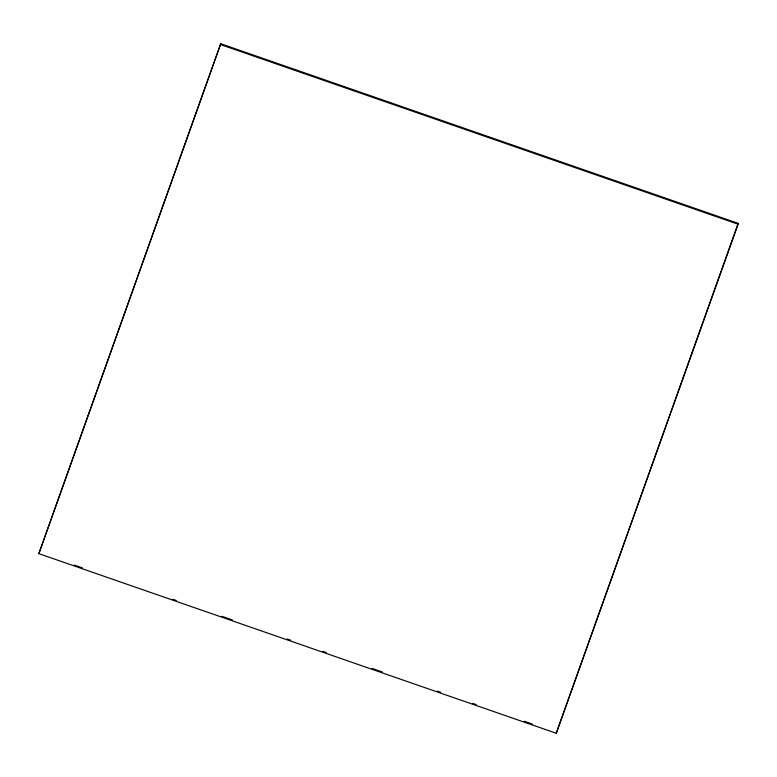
<?xml version="1.0" encoding="UTF-8"?>
<svg xmlns="http://www.w3.org/2000/svg" width="777" height="777" viewBox="0 0 777 777"><rect width="100%" height="100%" fill="white"/><g stroke="black" fill="none" stroke-linecap="round" stroke-linejoin="round"><path stroke-width="1.17" d="M38.85 553.651L220.736 43.735L738.15 223.349L738.121 224.223L556.264 733.265L38.85 553.651L220.736 43.735M556.264 733.265L738.15 223.349M220.707 44.61L738.121 224.223M74.369 565.093L82.381 567.88M172.815 599.271L176.253 600.456M222.037 616.355L232.342 619.929M287.286 639.005L290.724 640.199M322.776 651.32L326.204 652.515M371.998 668.414L382.294 671.988M437.247 691.064L440.676 692.258M472.727 703.379L476.165 704.574M524.242 721.26L532.255 724.047"/></g></svg>
